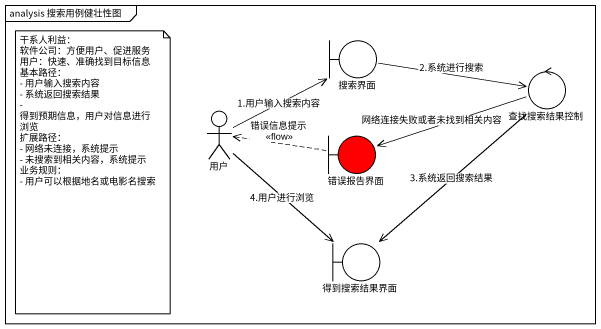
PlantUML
@startuml
mainframe analysis 搜索用例健壮性图
boundary 搜索界面
control 查找搜索结果控制
actor 用户
boundary 错误报告界面 #FF0000
boundary 得到搜索结果界面
搜索界面 -right-> 查找搜索结果控制 : 2.系统进行搜索
查找搜索结果控制 -left-> 错误报告界面 : 网络连接失败或者未找到相关内容
查找搜索结果控制 --> 得到搜索结果界面 : 3.系统返回搜索结果
用户 -up-> 搜索界面 : 1.用户输入搜索内容
用户 --> 得到搜索结果界面 : 4.用户进行浏览
错误报告界面 .left.> 用户 : 错误信息提示\n<<flow>>
note as N1
  干系人利益：
  软件公司：方便用户、促进服务
  用户：快速、准确找到目标信息
  基本路径：
  - 用户输入搜索内容
  - 系统返回搜索结果
  - 得到预期信息，用户对信息进行浏览
  扩展路径：
  - 网络未连接，系统提示
  - 未搜索到相关内容，系统提示
  业务规则：
  - 用户可以根据地名或电影名搜索
end note
@enduml
